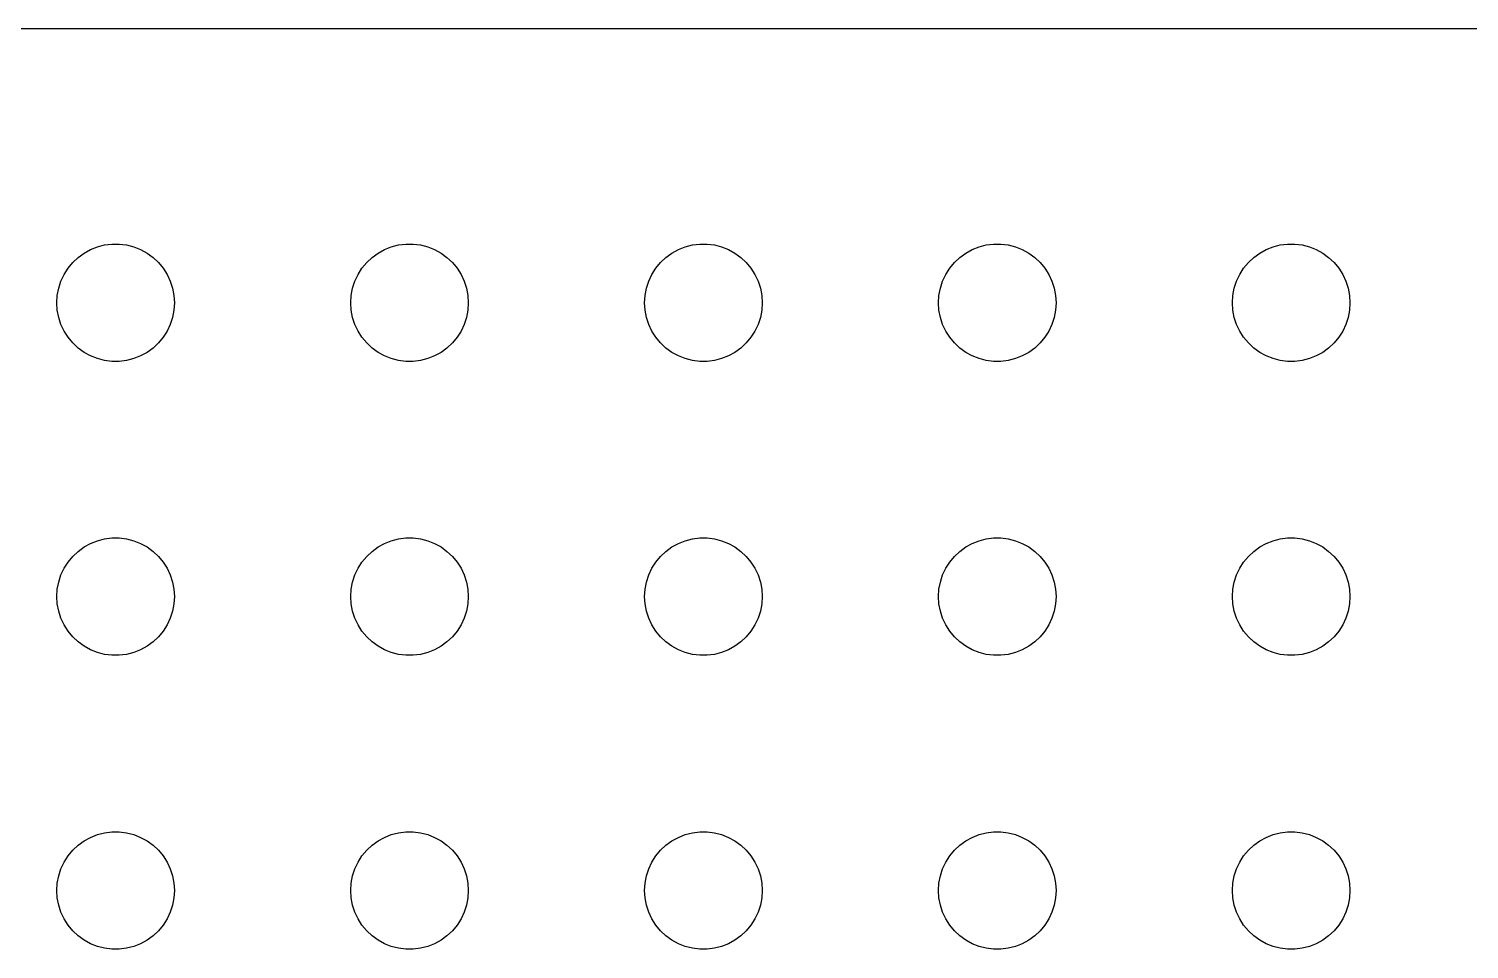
# Model space of a CAD drawing. Header units: metres. Extents: x -150 to 150, y -22 to 22.
# Drawn here: x -114.72 to -77.96, y -1.5 to 21.99 of the extents above; entities that cross this region are included whole.
import ezdxf

# ---------------------------------------------------------------- set-up
doc = ezdxf.new("R2010")
doc.units = ezdxf.units.M

msp = doc.modelspace()

# ---------------------------------------------------------------- linework, layer by layer
for p, q in [((144.814, 21.9901), (-144.814, 21.9901)), ((-113.456, 16.1558), (-113.304, 16.2665)), ((-113.304, 16.2665), (-113.139, 16.3572)), ((-113.139, 16.3572), (-112.964, 16.4266)), ((-112.964, 16.4266), (-112.781, 16.4734)), ((-112.781, 16.4734), (-112.594, 16.497)), ((-112.594, 16.497), (-112.406, 16.497)), ((-112.406, 16.497), (-112.219, 16.4734)), ((-112.219, 16.4734), (-112.036, 16.4266)), ((-112.036, 16.4266), (-111.861, 16.3572)), ((-111.861, 16.3572), (-111.696, 16.2665)), ((-111.696, 16.2665), (-111.544, 16.1558)), ((-105.956, 16.1558), (-105.804, 16.2665)), ((-105.804, 16.2665), (-105.639, 16.3572)), ((-105.639, 16.3572), (-105.464, 16.4266)), ((-105.464, 16.4266), (-105.281, 16.4734)), ((-105.281, 16.4734), (-105.094, 16.497)), ((-105.094, 16.497), (-104.906, 16.497)), ((-104.906, 16.497), (-104.719, 16.4734)), ((-104.719, 16.4734), (-104.536, 16.4266)), ((-104.536, 16.4266), (-104.361, 16.3572)), ((-104.361, 16.3572), (-104.196, 16.2665)), ((-104.196, 16.2665), (-104.044, 16.1558)), ((-98.4561, 16.1558), (-98.3037, 16.2665)), ((-98.3037, 16.2665), (-98.1387, 16.3572)), ((-98.1387, 16.3572), (-97.9635, 16.4266)), ((-97.9635, 16.4266), (-97.7811, 16.4734)), ((-97.7811, 16.4734), (-97.5942, 16.497)), ((-97.5942, 16.497), (-97.4058, 16.497)), ((-97.4058, 16.497), (-97.2189, 16.4734)), ((-97.2189, 16.4734), (-97.0365, 16.4266)), ((-97.0365, 16.4266), (-96.8613, 16.3572)), ((-96.8613, 16.3572), (-96.6963, 16.2665)), ((-96.6963, 16.2665), (-96.5439, 16.1558)), ((-90.9561, 16.1558), (-90.8037, 16.2665)), ((-90.8037, 16.2665), (-90.6387, 16.3572)), ((-90.6387, 16.3572), (-90.4635, 16.4266)), ((-90.4635, 16.4266), (-90.2811, 16.4734)), ((-90.2811, 16.4734), (-90.0942, 16.497)), ((-90.0942, 16.497), (-89.9058, 16.497)), ((-89.9058, 16.497), (-89.7189, 16.4734)), ((-89.7189, 16.4734), (-89.5365, 16.4266)), ((-89.5365, 16.4266), (-89.3613, 16.3572)), ((-89.3613, 16.3572), (-89.1963, 16.2665)), ((-89.1963, 16.2665), (-89.0439, 16.1558)), ((-83.4561, 16.1558), (-83.3037, 16.2665)), ((-83.3037, 16.2665), (-83.1387, 16.3572)), ((-83.1387, 16.3572), (-82.9635, 16.4266)), ((-82.9635, 16.4266), (-82.7811, 16.4734)), ((-82.7811, 16.4734), (-82.5942, 16.497)), ((-82.5942, 16.497), (-82.4058, 16.497)), ((-82.4058, 16.497), (-82.2189, 16.4734)), ((-82.2189, 16.4734), (-82.0365, 16.4266)), ((-82.0365, 16.4266), (-81.8613, 16.3572)), ((-81.8613, 16.3572), (-81.6963, 16.2665)), ((-81.6963, 16.2665), (-81.5439, 16.1558)), ((-113.814, 15.7226), (-113.714, 15.8817)), ((-113.714, 15.8817), (-113.593, 16.0268)), ((-113.593, 16.0268), (-113.456, 16.1558)), ((-111.544, 16.1558), (-111.407, 16.0268)), ((-111.407, 16.0268), (-111.286, 15.8817)), ((-111.286, 15.8817), (-111.186, 15.7226)), ((-106.314, 15.7226), (-106.214, 15.8817)), ((-106.214, 15.8817), (-106.093, 16.0268)), ((-106.093, 16.0268), (-105.956, 16.1558)), ((-104.044, 16.1558), (-103.907, 16.0268)), ((-103.907, 16.0268), (-103.786, 15.8817)), ((-103.786, 15.8817), (-103.686, 15.7226)), ((-98.8145, 15.7226), (-98.7135, 15.8817)), ((-98.7135, 15.8817), (-98.5934, 16.0268)), ((-98.5934, 16.0268), (-98.4561, 16.1558)), ((-96.5439, 16.1558), (-96.4065, 16.0268)), ((-96.4065, 16.0268), (-96.2865, 15.8817)), ((-96.2865, 15.8817), (-96.1855, 15.7226)), ((-91.3145, 15.7226), (-91.2135, 15.8817)), ((-91.2135, 15.8817), (-91.0934, 16.0268)), ((-91.0934, 16.0268), (-90.9561, 16.1558)), ((-89.0439, 16.1558), (-88.9065, 16.0268)), ((-88.9065, 16.0268), (-88.7865, 15.8817)), ((-88.7865, 15.8817), (-88.6855, 15.7226)), ((-83.8145, 15.7226), (-83.7135, 15.8817)), ((-83.7135, 15.8817), (-83.5934, 16.0268)), ((-83.5934, 16.0268), (-83.4561, 16.1558)), ((-81.5439, 16.1558), (-81.4065, 16.0268)), ((-81.4065, 16.0268), (-81.2865, 15.8817)), ((-81.2865, 15.8817), (-81.1855, 15.7226)), ((-113.953, 15.373), (-113.895, 15.5522)), ((-113.895, 15.5522), (-113.814, 15.7226)), ((-111.186, 15.7226), (-111.105, 15.5522)), ((-111.105, 15.5522), (-111.047, 15.373)), ((-106.453, 15.373), (-106.395, 15.5522)), ((-106.395, 15.5522), (-106.314, 15.7226)), ((-103.686, 15.7226), (-103.605, 15.5522)), ((-103.605, 15.5522), (-103.547, 15.373)), ((-98.9529, 15.373), (-98.8947, 15.5522)), ((-98.8947, 15.5522), (-98.8145, 15.7226)), ((-96.1855, 15.7226), (-96.1053, 15.5522)), ((-96.1053, 15.5522), (-96.0471, 15.373)), ((-91.4529, 15.373), (-91.3947, 15.5522)), ((-91.3947, 15.5522), (-91.3145, 15.7226)), ((-88.6855, 15.7226), (-88.6053, 15.5522)), ((-88.6053, 15.5522), (-88.5471, 15.373)), ((-83.9529, 15.373), (-83.8947, 15.5522)), ((-83.8947, 15.5522), (-83.8145, 15.7226)), ((-81.1855, 15.7226), (-81.1053, 15.5522)), ((-81.1053, 15.5522), (-81.0471, 15.373)), ((-114, 15), (-113.988, 15.188)), ((-113.988, 15.188), (-113.953, 15.373)), ((-111.047, 15.373), (-111.012, 15.188)), ((-111.012, 15.188), (-111, 15)), ((-106.5, 15), (-106.488, 15.188)), ((-106.488, 15.188), (-106.453, 15.373)), ((-103.547, 15.373), (-103.512, 15.188)), ((-103.512, 15.188), (-103.5, 15)), ((-99, 15), (-98.9882, 15.188)), ((-98.9882, 15.188), (-98.9529, 15.373)), ((-96.0471, 15.373), (-96.0118, 15.188)), ((-96.0118, 15.188), (-96, 15)), ((-91.5, 15), (-91.4882, 15.188)), ((-91.4882, 15.188), (-91.4529, 15.373)), ((-88.5471, 15.373), (-88.5118, 15.188)), ((-88.5118, 15.188), (-88.5, 15)), ((-84, 15), (-83.9882, 15.188)), ((-83.9882, 15.188), (-83.9529, 15.373)), ((-81.0471, 15.373), (-81.0118, 15.188)), ((-81.0118, 15.188), (-81, 15)), ((-113.988, 14.812), (-114, 15)), ((-113.953, 14.627), (-113.988, 14.812)), ((-111.012, 14.812), (-111.047, 14.627)), ((-111, 15), (-111.012, 14.812)), ((-106.488, 14.812), (-106.5, 15)), ((-106.453, 14.627), (-106.488, 14.812)), ((-103.512, 14.812), (-103.547, 14.627)), ((-103.5, 15), (-103.512, 14.812)), ((-98.9882, 14.812), (-99, 15)), ((-98.9529, 14.627), (-98.9882, 14.812)), ((-96.0118, 14.812), (-96.0471, 14.627)), ((-96, 15), (-96.0118, 14.812)), ((-91.4882, 14.812), (-91.5, 15)), ((-91.4529, 14.627), (-91.4882, 14.812)), ((-88.5118, 14.812), (-88.5471, 14.627)), ((-88.5, 15), (-88.5118, 14.812)), ((-83.9882, 14.812), (-84, 15)), ((-83.9529, 14.627), (-83.9882, 14.812)), ((-81.0118, 14.812), (-81.0471, 14.627)), ((-81, 15), (-81.0118, 14.812)), ((-113.895, 14.4478), (-113.953, 14.627)), ((-113.814, 14.2774), (-113.895, 14.4478)), ((-111.105, 14.4478), (-111.186, 14.2774)), ((-111.047, 14.627), (-111.105, 14.4478)), ((-106.395, 14.4478), (-106.453, 14.627)), ((-106.314, 14.2774), (-106.395, 14.4478)), ((-103.605, 14.4478), (-103.686, 14.2774)), ((-103.547, 14.627), (-103.605, 14.4478)), ((-98.8947, 14.4478), (-98.9529, 14.627)), ((-98.8145, 14.2774), (-98.8947, 14.4478)), ((-96.1053, 14.4478), (-96.1855, 14.2774)), ((-96.0471, 14.627), (-96.1053, 14.4478)), ((-91.3947, 14.4478), (-91.4529, 14.627)), ((-91.3145, 14.2774), (-91.3947, 14.4478)), ((-88.6053, 14.4478), (-88.6855, 14.2774)), ((-88.5471, 14.627), (-88.6053, 14.4478)), ((-83.8947, 14.4478), (-83.9529, 14.627)), ((-83.8145, 14.2774), (-83.8947, 14.4478)), ((-81.1053, 14.4478), (-81.1855, 14.2774)), ((-81.0471, 14.627), (-81.1053, 14.4478)), ((-113.714, 14.1183), (-113.814, 14.2774)), ((-113.593, 13.9732), (-113.714, 14.1183)), ((-113.456, 13.8442), (-113.593, 13.9732)), ((-111.407, 13.9732), (-111.544, 13.8442)), ((-111.286, 14.1183), (-111.407, 13.9732)), ((-111.186, 14.2774), (-111.286, 14.1183)), ((-106.214, 14.1183), (-106.314, 14.2774)), ((-106.093, 13.9732), (-106.214, 14.1183)), ((-105.956, 13.8442), (-106.093, 13.9732)), ((-103.907, 13.9732), (-104.044, 13.8442)), ((-103.786, 14.1183), (-103.907, 13.9732)), ((-103.686, 14.2774), (-103.786, 14.1183)), ((-98.7135, 14.1183), (-98.8145, 14.2774)), ((-98.5934, 13.9732), (-98.7135, 14.1183)), ((-98.4561, 13.8442), (-98.5934, 13.9732)), ((-96.4065, 13.9732), (-96.5439, 13.8442)), ((-96.2865, 14.1183), (-96.4065, 13.9732)), ((-96.1855, 14.2774), (-96.2865, 14.1183)), ((-91.2135, 14.1183), (-91.3145, 14.2774)), ((-91.0934, 13.9732), (-91.2135, 14.1183)), ((-90.9561, 13.8442), (-91.0934, 13.9732)), ((-88.9065, 13.9732), (-89.0439, 13.8442)), ((-88.7865, 14.1183), (-88.9065, 13.9732)), ((-88.6855, 14.2774), (-88.7865, 14.1183)), ((-83.7135, 14.1183), (-83.8145, 14.2774)), ((-83.5934, 13.9732), (-83.7135, 14.1183)), ((-83.4561, 13.8442), (-83.5934, 13.9732)), ((-81.4065, 13.9732), (-81.5439, 13.8442)), ((-81.2865, 14.1183), (-81.4065, 13.9732)), ((-81.1855, 14.2774), (-81.2865, 14.1183)), ((-113.304, 13.7335), (-113.456, 13.8442)), ((-113.139, 13.6427), (-113.304, 13.7335)), ((-112.964, 13.5734), (-113.139, 13.6427)), ((-111.861, 13.6427), (-112.036, 13.5734)), ((-111.696, 13.7335), (-111.861, 13.6427)), ((-111.544, 13.8442), (-111.696, 13.7335)), ((-105.804, 13.7335), (-105.956, 13.8442)), ((-105.639, 13.6427), (-105.804, 13.7335)), ((-105.464, 13.5734), (-105.639, 13.6427)), ((-104.361, 13.6427), (-104.536, 13.5734)), ((-104.196, 13.7335), (-104.361, 13.6427)), ((-104.044, 13.8442), (-104.196, 13.7335)), ((-98.3037, 13.7335), (-98.4561, 13.8442)), ((-98.1387, 13.6427), (-98.3037, 13.7335)), ((-97.9635, 13.5734), (-98.1387, 13.6427)), ((-96.8613, 13.6427), (-97.0365, 13.5734)), ((-96.6963, 13.7335), (-96.8613, 13.6427)), ((-96.5439, 13.8442), (-96.6963, 13.7335)), ((-90.8037, 13.7335), (-90.9561, 13.8442)), ((-90.6387, 13.6427), (-90.8037, 13.7335)), ((-90.4635, 13.5734), (-90.6387, 13.6427)), ((-89.3613, 13.6427), (-89.5365, 13.5734)), ((-89.1963, 13.7335), (-89.3613, 13.6427)), ((-89.0439, 13.8442), (-89.1963, 13.7335)), ((-83.3037, 13.7335), (-83.4561, 13.8442)), ((-83.1387, 13.6427), (-83.3037, 13.7335)), ((-82.9635, 13.5734), (-83.1387, 13.6427)), ((-81.8613, 13.6427), (-82.0365, 13.5734)), ((-81.6963, 13.7335), (-81.8613, 13.6427)), ((-81.5439, 13.8442), (-81.6963, 13.7335)), ((-112.781, 13.5266), (-112.964, 13.5734)), ((-112.594, 13.5029), (-112.781, 13.5266)), ((-112.406, 13.5029), (-112.594, 13.5029)), ((-112.219, 13.5266), (-112.406, 13.5029)), ((-112.036, 13.5734), (-112.219, 13.5266)), ((-105.281, 13.5266), (-105.464, 13.5734)), ((-105.094, 13.5029), (-105.281, 13.5266)), ((-104.906, 13.5029), (-105.094, 13.5029)), ((-104.719, 13.5266), (-104.906, 13.5029)), ((-104.536, 13.5734), (-104.719, 13.5266)), ((-97.7811, 13.5266), (-97.9635, 13.5734)), ((-97.5942, 13.5029), (-97.7811, 13.5266)), ((-97.4058, 13.5029), (-97.5942, 13.5029)), ((-97.2189, 13.5266), (-97.4058, 13.5029)), ((-97.0365, 13.5734), (-97.2189, 13.5266)), ((-90.2811, 13.5266), (-90.4635, 13.5734)), ((-90.0942, 13.5029), (-90.2811, 13.5266)), ((-89.9058, 13.5029), (-90.0942, 13.5029)), ((-89.7189, 13.5266), (-89.9058, 13.5029)), ((-89.5365, 13.5734), (-89.7189, 13.5266)), ((-82.7811, 13.5266), (-82.9635, 13.5734)), ((-82.5942, 13.5029), (-82.7811, 13.5266)), ((-82.4058, 13.5029), (-82.5942, 13.5029)), ((-82.2189, 13.5266), (-82.4058, 13.5029)), ((-82.0365, 13.5734), (-82.2189, 13.5266)), ((-113.304, 8.76648), (-113.139, 8.85724)), ((-113.139, 8.85724), (-112.964, 8.92657)), ((-112.964, 8.92657), (-112.781, 8.97342)), ((-112.781, 8.97342), (-112.594, 8.99704)), ((-112.594, 8.99704), (-112.406, 8.99704)), ((-112.406, 8.99704), (-112.219, 8.97342)), ((-112.219, 8.97342), (-112.036, 8.92657)), ((-112.036, 8.92657), (-111.861, 8.85724)), ((-111.861, 8.85724), (-111.696, 8.76648)), ((-105.804, 8.76648), (-105.639, 8.85724)), ((-105.639, 8.85724), (-105.464, 8.92657)), ((-105.464, 8.92657), (-105.281, 8.97342)), ((-105.281, 8.97342), (-105.094, 8.99704)), ((-105.094, 8.99704), (-104.906, 8.99704)), ((-104.906, 8.99704), (-104.719, 8.97342)), ((-104.719, 8.97342), (-104.536, 8.92657)), ((-104.536, 8.92657), (-104.361, 8.85724)), ((-104.361, 8.85724), (-104.196, 8.76648)), ((-98.3037, 8.76648), (-98.1387, 8.85724)), ((-98.1387, 8.85724), (-97.9635, 8.92657)), ((-97.9635, 8.92657), (-97.7811, 8.97342)), ((-97.7811, 8.97342), (-97.5942, 8.99704)), ((-97.5942, 8.99704), (-97.4058, 8.99704)), ((-97.4058, 8.99704), (-97.2189, 8.97342)), ((-97.2189, 8.97342), (-97.0365, 8.92657)), ((-97.0365, 8.92657), (-96.8613, 8.85724)), ((-96.8613, 8.85724), (-96.6963, 8.76648)), ((-90.8037, 8.76648), (-90.6387, 8.85724)), ((-90.6387, 8.85724), (-90.4635, 8.92657)), ((-90.4635, 8.92657), (-90.2811, 8.97342)), ((-90.2811, 8.97342), (-90.0942, 8.99704)), ((-90.0942, 8.99704), (-89.9058, 8.99704)), ((-89.9058, 8.99704), (-89.7189, 8.97342)), ((-89.7189, 8.97342), (-89.5365, 8.92657)), ((-89.5365, 8.92657), (-89.3613, 8.85724)), ((-89.3613, 8.85724), (-89.1963, 8.76648)), ((-83.3037, 8.76648), (-83.1387, 8.85724)), ((-83.1387, 8.85724), (-82.9635, 8.92657)), ((-82.9635, 8.92657), (-82.7811, 8.97342)), ((-82.7811, 8.97342), (-82.5942, 8.99704)), ((-82.5942, 8.99704), (-82.4058, 8.99704)), ((-82.4058, 8.99704), (-82.2189, 8.97342)), ((-82.2189, 8.97342), (-82.0365, 8.92657)), ((-82.0365, 8.92657), (-81.8613, 8.85724)), ((-81.8613, 8.85724), (-81.6963, 8.76648)), ((-113.714, 8.38167), (-113.593, 8.52681)), ((-113.593, 8.52681), (-113.456, 8.65576)), ((-113.456, 8.65576), (-113.304, 8.76648)), ((-111.696, 8.76648), (-111.544, 8.65576)), ((-111.544, 8.65576), (-111.407, 8.52681)), ((-111.407, 8.52681), (-111.286, 8.38167)), ((-106.214, 8.38167), (-106.093, 8.52681)), ((-106.093, 8.52681), (-105.956, 8.65576)), ((-105.956, 8.65576), (-105.804, 8.76648)), ((-104.196, 8.76648), (-104.044, 8.65576)), ((-104.044, 8.65576), (-103.907, 8.52681)), ((-103.907, 8.52681), (-103.786, 8.38167)), ((-98.7135, 8.38167), (-98.5934, 8.52681)), ((-98.5934, 8.52681), (-98.4561, 8.65576)), ((-98.4561, 8.65576), (-98.3037, 8.76648)), ((-96.6963, 8.76648), (-96.5439, 8.65576)), ((-96.5439, 8.65576), (-96.4065, 8.52681)), ((-96.4065, 8.52681), (-96.2865, 8.38167)), ((-91.2135, 8.38167), (-91.0934, 8.52681)), ((-91.0934, 8.52681), (-90.9561, 8.65576)), ((-90.9561, 8.65576), (-90.8037, 8.76648)), ((-89.1963, 8.76648), (-89.0439, 8.65576)), ((-89.0439, 8.65576), (-88.9065, 8.52681)), ((-88.9065, 8.52681), (-88.7865, 8.38167)), ((-83.7135, 8.38167), (-83.5934, 8.52681)), ((-83.5934, 8.52681), (-83.4561, 8.65576)), ((-83.4561, 8.65576), (-83.3037, 8.76648)), ((-81.6963, 8.76648), (-81.5439, 8.65576)), ((-81.5439, 8.65576), (-81.4065, 8.52681)), ((-81.4065, 8.52681), (-81.2865, 8.38167)), ((-113.895, 8.05219), (-113.814, 8.22263)), ((-113.814, 8.22263), (-113.714, 8.38167)), ((-111.286, 8.38167), (-111.186, 8.22263)), ((-111.186, 8.22263), (-111.105, 8.05219)), ((-106.395, 8.05219), (-106.314, 8.22263)), ((-106.314, 8.22263), (-106.214, 8.38167)), ((-103.786, 8.38167), (-103.686, 8.22263)), ((-103.686, 8.22263), (-103.605, 8.05219)), ((-98.8947, 8.05219), (-98.8145, 8.22263)), ((-98.8145, 8.22263), (-98.7135, 8.38167)), ((-96.2865, 8.38167), (-96.1855, 8.22263)), ((-96.1855, 8.22263), (-96.1053, 8.05219)), ((-91.3947, 8.05219), (-91.3145, 8.22263)), ((-91.3145, 8.22263), (-91.2135, 8.38167)), ((-88.7865, 8.38167), (-88.6855, 8.22263)), ((-88.6855, 8.22263), (-88.6053, 8.05219)), ((-83.8947, 8.05219), (-83.8145, 8.22263)), ((-83.8145, 8.22263), (-83.7135, 8.38167)), ((-81.2865, 8.38167), (-81.1855, 8.22263)), ((-81.1855, 8.22263), (-81.1053, 8.05219)), ((-113.988, 7.68799), (-113.953, 7.87303)), ((-113.953, 7.87303), (-113.895, 8.05219)), ((-111.105, 8.05219), (-111.047, 7.87303)), ((-111.047, 7.87303), (-111.012, 7.68799)), ((-106.488, 7.68799), (-106.453, 7.87303)), ((-106.453, 7.87303), (-106.395, 8.05219)), ((-103.605, 8.05219), (-103.547, 7.87303)), ((-103.547, 7.87303), (-103.512, 7.68799)), ((-98.9882, 7.68799), (-98.9529, 7.87303)), ((-98.9529, 7.87303), (-98.8947, 8.05219)), ((-96.1053, 8.05219), (-96.0471, 7.87303)), ((-96.0471, 7.87303), (-96.0118, 7.68799)), ((-91.4882, 7.68799), (-91.4529, 7.87303)), ((-91.4529, 7.87303), (-91.3947, 8.05219)), ((-88.6053, 8.05219), (-88.5471, 7.87303)), ((-88.5471, 7.87303), (-88.5118, 7.68799)), ((-83.9882, 7.68799), (-83.9529, 7.87303)), ((-83.9529, 7.87303), (-83.8947, 8.05219)), ((-81.1053, 8.05219), (-81.0471, 7.87303)), ((-81.0471, 7.87303), (-81.0118, 7.68799)), ((-114, 7.5), (-113.988, 7.68799)), ((-113.988, 7.312), (-114, 7.5)), ((-111.012, 7.68799), (-111, 7.5)), ((-111, 7.5), (-111.012, 7.312)), ((-106.5, 7.5), (-106.488, 7.68799)), ((-106.488, 7.312), (-106.5, 7.5)), ((-103.512, 7.68799), (-103.5, 7.5)), ((-103.5, 7.5), (-103.512, 7.312)), ((-99, 7.5), (-98.9882, 7.68799)), ((-98.9882, 7.312), (-99, 7.5)), ((-96.0118, 7.68799), (-96, 7.5)), ((-96, 7.5), (-96.0118, 7.312)), ((-91.5, 7.5), (-91.4882, 7.68799)), ((-91.4882, 7.312), (-91.5, 7.5)), ((-88.5118, 7.68799), (-88.5, 7.5)), ((-88.5, 7.5), (-88.5118, 7.312)), ((-84, 7.5), (-83.9882, 7.68799)), ((-83.9882, 7.312), (-84, 7.5)), ((-81.0118, 7.68799), (-81, 7.5)), ((-81, 7.5), (-81.0118, 7.312)), ((-113.953, 7.12695), (-113.988, 7.312)), ((-113.895, 6.9478), (-113.953, 7.12695)), ((-111.047, 7.12695), (-111.105, 6.9478)), ((-111.012, 7.312), (-111.047, 7.12695)), ((-106.453, 7.12695), (-106.488, 7.312)), ((-106.395, 6.9478), (-106.453, 7.12695)), ((-103.547, 7.12695), (-103.605, 6.9478)), ((-103.512, 7.312), (-103.547, 7.12695)), ((-98.9529, 7.12695), (-98.9882, 7.312)), ((-98.8947, 6.9478), (-98.9529, 7.12695)), ((-96.0471, 7.12695), (-96.1053, 6.9478)), ((-96.0118, 7.312), (-96.0471, 7.12695)), ((-91.4529, 7.12695), (-91.4882, 7.312)), ((-91.3947, 6.9478), (-91.4529, 7.12695)), ((-88.5471, 7.12695), (-88.6053, 6.9478)), ((-88.5118, 7.312), (-88.5471, 7.12695)), ((-83.9529, 7.12695), (-83.9882, 7.312)), ((-83.8947, 6.9478), (-83.9529, 7.12695)), ((-81.0471, 7.12695), (-81.1053, 6.9478)), ((-81.0118, 7.312), (-81.0471, 7.12695)), ((-113.814, 6.77736), (-113.895, 6.9478)), ((-113.714, 6.61832), (-113.814, 6.77736)), ((-113.593, 6.47318), (-113.714, 6.61832)), ((-111.286, 6.61832), (-111.407, 6.47318)), ((-111.186, 6.77736), (-111.286, 6.61832)), ((-111.105, 6.9478), (-111.186, 6.77736)), ((-106.314, 6.77736), (-106.395, 6.9478)), ((-106.214, 6.61832), (-106.314, 6.77736)), ((-106.093, 6.47318), (-106.214, 6.61832)), ((-103.786, 6.61832), (-103.907, 6.47318)), ((-103.686, 6.77736), (-103.786, 6.61832)), ((-103.605, 6.9478), (-103.686, 6.77736)), ((-98.8145, 6.77736), (-98.8947, 6.9478)), ((-98.7135, 6.61832), (-98.8145, 6.77736)), ((-98.5934, 6.47318), (-98.7135, 6.61832)), ((-96.2865, 6.61832), (-96.4065, 6.47318)), ((-96.1855, 6.77736), (-96.2865, 6.61832)), ((-96.1053, 6.9478), (-96.1855, 6.77736)), ((-91.3145, 6.77736), (-91.3947, 6.9478)), ((-91.2135, 6.61832), (-91.3145, 6.77736)), ((-91.0934, 6.47318), (-91.2135, 6.61832)), ((-88.7865, 6.61832), (-88.9065, 6.47318)), ((-88.6855, 6.77736), (-88.7865, 6.61832)), ((-88.6053, 6.9478), (-88.6855, 6.77736)), ((-83.8145, 6.77736), (-83.8947, 6.9478)), ((-83.7135, 6.61832), (-83.8145, 6.77736)), ((-83.5934, 6.47318), (-83.7135, 6.61832)), ((-81.2865, 6.61832), (-81.4065, 6.47318)), ((-81.1855, 6.77736), (-81.2865, 6.61832)), ((-81.1053, 6.9478), (-81.1855, 6.77736)), ((-113.456, 6.34422), (-113.593, 6.47318)), ((-113.304, 6.23351), (-113.456, 6.34422)), ((-111.544, 6.34422), (-111.696, 6.23351)), ((-111.407, 6.47318), (-111.544, 6.34422)), ((-105.956, 6.34422), (-106.093, 6.47318)), ((-105.804, 6.23351), (-105.956, 6.34422)), ((-104.044, 6.34422), (-104.196, 6.23351)), ((-103.907, 6.47318), (-104.044, 6.34422)), ((-98.4561, 6.34422), (-98.5934, 6.47318)), ((-98.3037, 6.23351), (-98.4561, 6.34422)), ((-96.5439, 6.34422), (-96.6963, 6.23351)), ((-96.4065, 6.47318), (-96.5439, 6.34422)), ((-90.9561, 6.34422), (-91.0934, 6.47318)), ((-90.8037, 6.23351), (-90.9561, 6.34422)), ((-89.0439, 6.34422), (-89.1963, 6.23351)), ((-88.9065, 6.47318), (-89.0439, 6.34422)), ((-83.4561, 6.34422), (-83.5934, 6.47318)), ((-83.3037, 6.23351), (-83.4561, 6.34422)), ((-81.5439, 6.34422), (-81.6963, 6.23351)), ((-81.4065, 6.47318), (-81.5439, 6.34422)), ((-113.139, 6.14275), (-113.304, 6.23351)), ((-112.964, 6.07341), (-113.139, 6.14275)), ((-112.781, 6.02657), (-112.964, 6.07341)), ((-112.594, 6.00294), (-112.781, 6.02657)), ((-112.406, 6.00294), (-112.594, 6.00294)), ((-112.219, 6.02657), (-112.406, 6.00294)), ((-112.036, 6.07341), (-112.219, 6.02657)), ((-111.861, 6.14275), (-112.036, 6.07341)), ((-111.696, 6.23351), (-111.861, 6.14275)), ((-105.639, 6.14275), (-105.804, 6.23351)), ((-105.464, 6.07341), (-105.639, 6.14275)), ((-105.281, 6.02657), (-105.464, 6.07341)), ((-105.094, 6.00294), (-105.281, 6.02657)), ((-104.906, 6.00294), (-105.094, 6.00294)), ((-104.719, 6.02657), (-104.906, 6.00294)), ((-104.536, 6.07341), (-104.719, 6.02657)), ((-104.361, 6.14275), (-104.536, 6.07341)), ((-104.196, 6.23351), (-104.361, 6.14275)), ((-98.1387, 6.14275), (-98.3037, 6.23351)), ((-97.9635, 6.07341), (-98.1387, 6.14275)), ((-97.7811, 6.02657), (-97.9635, 6.07341)), ((-97.5942, 6.00294), (-97.7811, 6.02657)), ((-97.4058, 6.00294), (-97.5942, 6.00294)), ((-97.2189, 6.02657), (-97.4058, 6.00294)), ((-97.0365, 6.07341), (-97.2189, 6.02657)), ((-96.8613, 6.14275), (-97.0365, 6.07341)), ((-96.6963, 6.23351), (-96.8613, 6.14275)), ((-90.6387, 6.14275), (-90.8037, 6.23351)), ((-90.4635, 6.07341), (-90.6387, 6.14275)), ((-90.2811, 6.02657), (-90.4635, 6.07341)), ((-90.0942, 6.00294), (-90.2811, 6.02657)), ((-89.9058, 6.00294), (-90.0942, 6.00294)), ((-89.7189, 6.02657), (-89.9058, 6.00294)), ((-89.5365, 6.07341), (-89.7189, 6.02657)), ((-89.3613, 6.14275), (-89.5365, 6.07341)), ((-89.1963, 6.23351), (-89.3613, 6.14275)), ((-83.1387, 6.14275), (-83.3037, 6.23351)), ((-82.9635, 6.07341), (-83.1387, 6.14275)), ((-82.7811, 6.02657), (-82.9635, 6.07341)), ((-82.5942, 6.00294), (-82.7811, 6.02657)), ((-82.4058, 6.00294), (-82.5942, 6.00294)), ((-82.2189, 6.02657), (-82.4058, 6.00294)), ((-82.0365, 6.07341), (-82.2189, 6.02657)), ((-81.8613, 6.14275), (-82.0365, 6.07341)), ((-81.6963, 6.23351), (-81.8613, 6.14275)), ((-112.964, 1.42657), (-112.781, 1.47342)), ((-112.781, 1.47342), (-112.594, 1.49704)), ((-112.594, 1.49704), (-112.406, 1.49704)), ((-112.406, 1.49704), (-112.219, 1.47342)), ((-112.219, 1.47342), (-112.036, 1.42657)), ((-105.464, 1.42657), (-105.281, 1.47342)), ((-105.281, 1.47342), (-105.094, 1.49704)), ((-105.094, 1.49704), (-104.906, 1.49704)), ((-104.906, 1.49704), (-104.719, 1.47342)), ((-104.719, 1.47342), (-104.536, 1.42657)), ((-97.9635, 1.42657), (-97.7811, 1.47342)), ((-97.7811, 1.47342), (-97.5942, 1.49704)), ((-97.5942, 1.49704), (-97.4058, 1.49704)), ((-97.4058, 1.49704), (-97.2189, 1.47342)), ((-97.2189, 1.47342), (-97.0365, 1.42657)), ((-90.4635, 1.42657), (-90.2811, 1.47342)), ((-90.2811, 1.47342), (-90.0942, 1.49704)), ((-90.0942, 1.49704), (-89.9058, 1.49704)), ((-89.9058, 1.49704), (-89.7189, 1.47342)), ((-89.7189, 1.47342), (-89.5365, 1.42657)), ((-82.9635, 1.42657), (-82.7811, 1.47342)), ((-82.7811, 1.47342), (-82.5942, 1.49704)), ((-82.5942, 1.49704), (-82.4058, 1.49704)), ((-82.4058, 1.49704), (-82.2189, 1.47342)), ((-82.2189, 1.47342), (-82.0365, 1.42657)), ((-113.593, 1.02681), (-113.456, 1.15576)), ((-113.456, 1.15576), (-113.304, 1.26648)), ((-113.304, 1.26648), (-113.139, 1.35724)), ((-113.139, 1.35724), (-112.964, 1.42657)), ((-112.036, 1.42657), (-111.861, 1.35724)), ((-111.861, 1.35724), (-111.696, 1.26648)), ((-111.696, 1.26648), (-111.544, 1.15576)), ((-111.544, 1.15576), (-111.407, 1.02681)), ((-106.093, 1.02681), (-105.956, 1.15576)), ((-105.956, 1.15576), (-105.804, 1.26648)), ((-105.804, 1.26648), (-105.639, 1.35724)), ((-105.639, 1.35724), (-105.464, 1.42657)), ((-104.536, 1.42657), (-104.361, 1.35724)), ((-104.361, 1.35724), (-104.196, 1.26648)), ((-104.196, 1.26648), (-104.044, 1.15576)), ((-104.044, 1.15576), (-103.907, 1.02681)), ((-98.5934, 1.02681), (-98.4561, 1.15576)), ((-98.4561, 1.15576), (-98.3037, 1.26648)), ((-98.3037, 1.26648), (-98.1387, 1.35724)), ((-98.1387, 1.35724), (-97.9635, 1.42657)), ((-97.0365, 1.42657), (-96.8613, 1.35724)), ((-96.8613, 1.35724), (-96.6963, 1.26648)), ((-96.6963, 1.26648), (-96.5439, 1.15576)), ((-96.5439, 1.15576), (-96.4065, 1.02681)), ((-91.0934, 1.02681), (-90.9561, 1.15576)), ((-90.9561, 1.15576), (-90.8037, 1.26648)), ((-90.8037, 1.26648), (-90.6387, 1.35724)), ((-90.6387, 1.35724), (-90.4635, 1.42657)), ((-89.5365, 1.42657), (-89.3613, 1.35724)), ((-89.3613, 1.35724), (-89.1963, 1.26648)), ((-89.1963, 1.26648), (-89.0439, 1.15576)), ((-89.0439, 1.15576), (-88.9065, 1.02681)), ((-83.5934, 1.02681), (-83.4561, 1.15576)), ((-83.4561, 1.15576), (-83.3037, 1.26648)), ((-83.3037, 1.26648), (-83.1387, 1.35724)), ((-83.1387, 1.35724), (-82.9635, 1.42657)), ((-82.0365, 1.42657), (-81.8613, 1.35724)), ((-81.8613, 1.35724), (-81.6963, 1.26648)), ((-81.6963, 1.26648), (-81.5439, 1.15576)), ((-81.5439, 1.15576), (-81.4065, 1.02681)), ((-113.814, 0.722626), (-113.714, 0.881668)), ((-113.714, 0.881668), (-113.593, 1.02681)), ((-111.407, 1.02681), (-111.286, 0.881668)), ((-111.286, 0.881668), (-111.186, 0.722626)), ((-106.314, 0.722626), (-106.214, 0.881668)), ((-106.214, 0.881668), (-106.093, 1.02681)), ((-103.907, 1.02681), (-103.786, 0.881668)), ((-103.786, 0.881668), (-103.686, 0.722626)), ((-98.8145, 0.722626), (-98.7135, 0.881668)), ((-98.7135, 0.881668), (-98.5934, 1.02681)), ((-96.4065, 1.02681), (-96.2865, 0.881668)), ((-96.2865, 0.881668), (-96.1855, 0.722626)), ((-91.3145, 0.722626), (-91.2135, 0.881668)), ((-91.2135, 0.881668), (-91.0934, 1.02681)), ((-88.9065, 1.02681), (-88.7865, 0.881668)), ((-88.7865, 0.881668), (-88.6855, 0.722626)), ((-83.8145, 0.722626), (-83.7135, 0.881668)), ((-83.7135, 0.881668), (-83.5934, 1.02681)), ((-81.4065, 1.02681), (-81.2865, 0.881668)), ((-81.2865, 0.881668), (-81.1855, 0.722626)), ((-113.988, 0.187988), (-113.953, 0.373032)), ((-113.953, 0.373032), (-113.895, 0.552185)), ((-113.895, 0.552185), (-113.814, 0.722626)), ((-111.186, 0.722626), (-111.105, 0.552185)), ((-111.105, 0.552185), (-111.047, 0.373032)), ((-111.047, 0.373032), (-111.012, 0.187988)), ((-106.488, 0.187988), (-106.453, 0.373032)), ((-106.453, 0.373032), (-106.395, 0.552185)), ((-106.395, 0.552185), (-106.314, 0.722626)), ((-103.686, 0.722626), (-103.605, 0.552185)), ((-103.605, 0.552185), (-103.547, 0.373032)), ((-103.547, 0.373032), (-103.512, 0.187988)), ((-98.9882, 0.187988), (-98.9529, 0.373032)), ((-98.9529, 0.373032), (-98.8947, 0.552185)), ((-98.8947, 0.552185), (-98.8145, 0.722626)), ((-96.1855, 0.722626), (-96.1053, 0.552185)), ((-96.1053, 0.552185), (-96.0471, 0.373032)), ((-96.0471, 0.373032), (-96.0118, 0.187988)), ((-91.4882, 0.187988), (-91.4529, 0.373032)), ((-91.4529, 0.373032), (-91.3947, 0.552185)), ((-91.3947, 0.552185), (-91.3145, 0.722626)), ((-88.6855, 0.722626), (-88.6053, 0.552185)), ((-88.6053, 0.552185), (-88.5471, 0.373032)), ((-88.5471, 0.373032), (-88.5118, 0.187988)), ((-83.9882, 0.187988), (-83.9529, 0.373032)), ((-83.9529, 0.373032), (-83.8947, 0.552185)), ((-83.8947, 0.552185), (-83.8145, 0.722626)), ((-81.1855, 0.722626), (-81.1053, 0.552185)), ((-81.1053, 0.552185), (-81.0471, 0.373032)), ((-81.0471, 0.373032), (-81.0118, 0.187988)), ((-114, 0), (-113.988, 0.187988)), ((-113.988, -0.187988), (-114, 0)), ((-111.012, 0.187988), (-111, 0)), ((-111, 0), (-111.012, -0.187988)), ((-106.5, 0), (-106.488, 0.187988)), ((-106.488, -0.187988), (-106.5, 0)), ((-103.512, 0.187988), (-103.5, 0)), ((-103.5, 0), (-103.512, -0.187988)), ((-99, 0), (-98.9882, 0.187988)), ((-98.9882, -0.187988), (-99, 0)), ((-96.0118, 0.187988), (-96, 0)), ((-96, 0), (-96.0118, -0.187988)), ((-91.5, 0), (-91.4882, 0.187988)), ((-91.4882, -0.187988), (-91.5, 0)), ((-88.5118, 0.187988), (-88.5, 0)), ((-88.5, 0), (-88.5118, -0.187988)), ((-84, 0), (-83.9882, 0.187988)), ((-83.9882, -0.187988), (-84, 0)), ((-81.0118, 0.187988), (-81, 0)), ((-81, 0), (-81.0118, -0.187988)), ((-113.953, -0.373032), (-113.988, -0.187988)), ((-111.012, -0.187988), (-111.047, -0.373032)), ((-106.453, -0.373032), (-106.488, -0.187988)), ((-103.512, -0.187988), (-103.547, -0.373032)), ((-98.9529, -0.373032), (-98.9882, -0.187988)), ((-96.0118, -0.187988), (-96.0471, -0.373032)), ((-91.4529, -0.373032), (-91.4882, -0.187988)), ((-88.5118, -0.187988), (-88.5471, -0.373032)), ((-83.9529, -0.373032), (-83.9882, -0.187988)), ((-81.0118, -0.187988), (-81.0471, -0.373032)), ((-113.895, -0.552185), (-113.953, -0.373032)), ((-113.814, -0.722626), (-113.895, -0.552185)), ((-113.714, -0.881668), (-113.814, -0.722626)), ((-111.186, -0.722626), (-111.286, -0.881668)), ((-111.105, -0.552185), (-111.186, -0.722626)), ((-111.047, -0.373032), (-111.105, -0.552185)), ((-106.395, -0.552185), (-106.453, -0.373032)), ((-106.314, -0.722626), (-106.395, -0.552185)), ((-106.214, -0.881668), (-106.314, -0.722626)), ((-103.686, -0.722626), (-103.786, -0.881668)), ((-103.605, -0.552185), (-103.686, -0.722626)), ((-103.547, -0.373032), (-103.605, -0.552185)), ((-98.8947, -0.552185), (-98.9529, -0.373032)), ((-98.8145, -0.722626), (-98.8947, -0.552185)), ((-98.7135, -0.881668), (-98.8145, -0.722626)), ((-96.1855, -0.722626), (-96.2865, -0.881668)), ((-96.1053, -0.552185), (-96.1855, -0.722626)), ((-96.0471, -0.373032), (-96.1053, -0.552185)), ((-91.3947, -0.552185), (-91.4529, -0.373032)), ((-91.3145, -0.722626), (-91.3947, -0.552185)), ((-91.2135, -0.881668), (-91.3145, -0.722626)), ((-88.6855, -0.722626), (-88.7865, -0.881668)), ((-88.6053, -0.552185), (-88.6855, -0.722626)), ((-88.5471, -0.373032), (-88.6053, -0.552185)), ((-83.8947, -0.552185), (-83.9529, -0.373032)), ((-83.8145, -0.722626), (-83.8947, -0.552185)), ((-83.7135, -0.881668), (-83.8145, -0.722626)), ((-81.1855, -0.722626), (-81.2865, -0.881668)), ((-81.1053, -0.552185), (-81.1855, -0.722626)), ((-81.0471, -0.373032), (-81.1053, -0.552185)), ((-113.593, -1.02681), (-113.714, -0.881668)), ((-113.456, -1.15576), (-113.593, -1.02681)), ((-111.407, -1.02681), (-111.544, -1.15576)), ((-111.286, -0.881668), (-111.407, -1.02681)), ((-106.093, -1.02681), (-106.214, -0.881668)), ((-105.956, -1.15576), (-106.093, -1.02681)), ((-103.907, -1.02681), (-104.044, -1.15576)), ((-103.786, -0.881668), (-103.907, -1.02681)), ((-98.5934, -1.02681), (-98.7135, -0.881668)), ((-98.4561, -1.15576), (-98.5934, -1.02681)), ((-96.4065, -1.02681), (-96.5439, -1.15576)), ((-96.2865, -0.881668), (-96.4065, -1.02681)), ((-91.0934, -1.02681), (-91.2135, -0.881668)), ((-90.9561, -1.15576), (-91.0934, -1.02681)), ((-88.9065, -1.02681), (-89.0439, -1.15576)), ((-88.7865, -0.881668), (-88.9065, -1.02681)), ((-83.5934, -1.02681), (-83.7135, -0.881668)), ((-83.4561, -1.15576), (-83.5934, -1.02681)), ((-81.4065, -1.02681), (-81.5439, -1.15576)), ((-81.2865, -0.881668), (-81.4065, -1.02681)), ((-113.304, -1.26648), (-113.456, -1.15576)), ((-113.139, -1.35724), (-113.304, -1.26648)), ((-112.964, -1.42657), (-113.139, -1.35724)), ((-112.781, -1.47342), (-112.964, -1.42657)), ((-112.036, -1.42657), (-112.219, -1.47342)), ((-111.861, -1.35724), (-112.036, -1.42657)), ((-111.696, -1.26648), (-111.861, -1.35724)), ((-111.544, -1.15576), (-111.696, -1.26648)), ((-105.804, -1.26648), (-105.956, -1.15576)), ((-105.639, -1.35724), (-105.804, -1.26648)), ((-105.464, -1.42657), (-105.639, -1.35724)), ((-105.281, -1.47342), (-105.464, -1.42657)), ((-104.536, -1.42657), (-104.719, -1.47342)), ((-104.361, -1.35724), (-104.536, -1.42657)), ((-104.196, -1.26648), (-104.361, -1.35724)), ((-104.044, -1.15576), (-104.196, -1.26648)), ((-98.3037, -1.26648), (-98.4561, -1.15576)), ((-98.1387, -1.35724), (-98.3037, -1.26648)), ((-97.9635, -1.42657), (-98.1387, -1.35724)), ((-97.7811, -1.47342), (-97.9635, -1.42657)), ((-97.0365, -1.42657), (-97.2189, -1.47342)), ((-96.8613, -1.35724), (-97.0365, -1.42657)), ((-96.6963, -1.26648), (-96.8613, -1.35724)), ((-96.5439, -1.15576), (-96.6963, -1.26648)), ((-90.8037, -1.26648), (-90.9561, -1.15576)), ((-90.6387, -1.35724), (-90.8037, -1.26648)), ((-90.4635, -1.42657), (-90.6387, -1.35724)), ((-90.2811, -1.47342), (-90.4635, -1.42657)), ((-89.5365, -1.42657), (-89.7189, -1.47342)), ((-89.3613, -1.35724), (-89.5365, -1.42657)), ((-89.1963, -1.26648), (-89.3613, -1.35724)), ((-89.0439, -1.15576), (-89.1963, -1.26648)), ((-83.3037, -1.26648), (-83.4561, -1.15576)), ((-83.1387, -1.35724), (-83.3037, -1.26648)), ((-82.9635, -1.42657), (-83.1387, -1.35724)), ((-82.7811, -1.47342), (-82.9635, -1.42657)), ((-82.0365, -1.42657), (-82.2189, -1.47342)), ((-81.8613, -1.35724), (-82.0365, -1.42657)), ((-81.6963, -1.26648), (-81.8613, -1.35724)), ((-81.5439, -1.15576), (-81.6963, -1.26648)), ((-112.594, -1.49704), (-112.781, -1.47342)), ((-112.406, -1.49704), (-112.594, -1.49704)), ((-112.219, -1.47342), (-112.406, -1.49704)), ((-105.094, -1.49704), (-105.281, -1.47342)), ((-104.906, -1.49704), (-105.094, -1.49704)), ((-104.719, -1.47342), (-104.906, -1.49704)), ((-97.5942, -1.49704), (-97.7811, -1.47342)), ((-97.4058, -1.49704), (-97.5942, -1.49704)), ((-97.2189, -1.47342), (-97.4058, -1.49704)), ((-90.0942, -1.49704), (-90.2811, -1.47342)), ((-89.9058, -1.49704), (-90.0942, -1.49704)), ((-89.7189, -1.47342), (-89.9058, -1.49704)), ((-82.5942, -1.49704), (-82.7811, -1.47342)), ((-82.4058, -1.49704), (-82.5942, -1.49704)), ((-82.2189, -1.47342), (-82.4058, -1.49704))]:
    msp.add_line(p, q)

doc.saveas('drawing.dxf')
